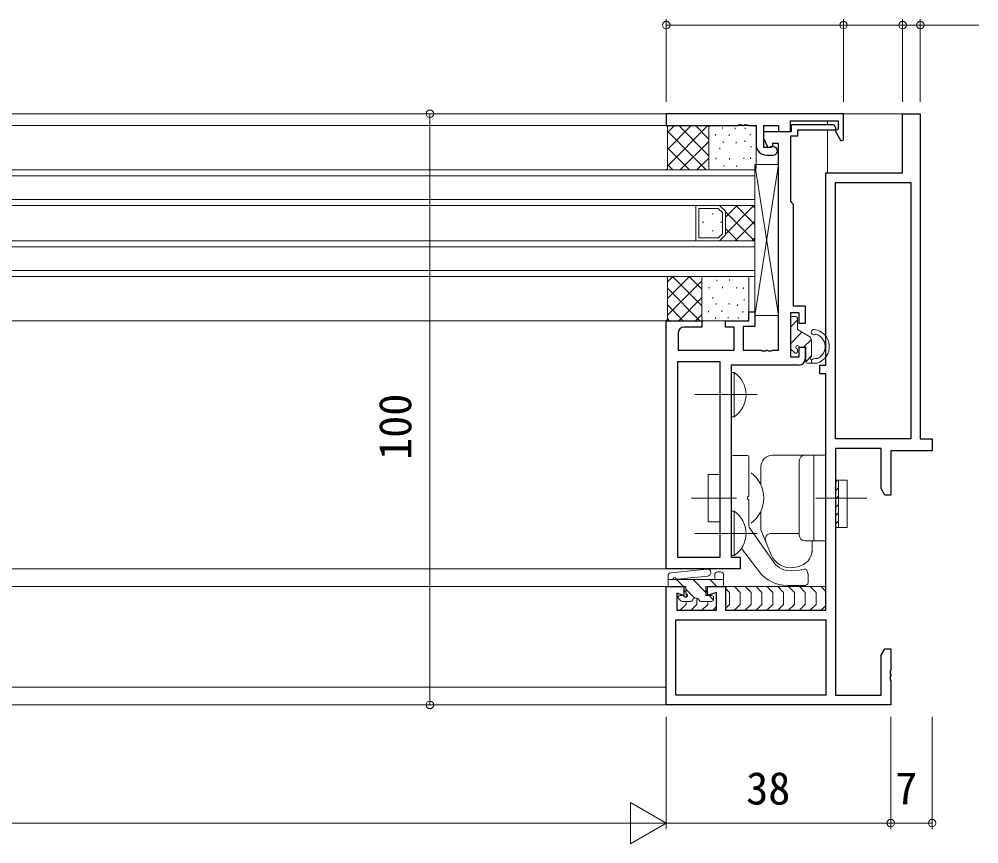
# Model space of a CAD drawing. Units: millimetres, scale not verified. Extents: x -793 to 793, y -564 to 564.
# Drawn here: x 444.2 to 606.6, y -134.9 to 4.6 of the extents above; entities that cross this region are included whole.
import ezdxf
from ezdxf.enums import TextEntityAlignment as Align

# ---------------------------------------------------------------- set-up
doc = ezdxf.new("R2010")
doc.units = ezdxf.units.MM
doc.header["$LTSCALE"] = 2
doc.layers.add('0-2_YKK_11', color=134, linetype='Continuous')
for name, color, linetype, lineweight in [('0-3_YKK_12', 40, 'Continuous', 18), ('0-4_YKK_13', 120, 'Continuous', 18), ('0-6_YKK_D', 200, 'Continuous', 18)]:
    doc.layers.add(name, color=color, linetype=linetype, lineweight=lineweight)
doc.styles.add('ＭＳ ゴシック', font='')
doc.styles.get('ＭＳ ゴシック').set_extended_font_data('MS Gothic')

msp = doc.modelspace()

# ---------------------------------------------------------------- linework, layer by layer
at = {"layer": '0-2_YKK_11'}
msp.add_line((570.7, -18.4), (571.8, -18.4), dxfattribs=at)
for points in [[(583.7, -11.4), (553.7, -11.4), (553.7, -13.4), (565.742, -13.4), (565.925, -13.28), (566.475, -13.28), (566.658, -13.4), (566.742, -13.4), (566.925, -13.28), (567.475, -13.28), (567.658, -13.4), (568.9, -13.4), (568.9, -16.6)], [(596.7, -11.4), (596.7, -66.4), (598.7, -66.4), (598.7, -68.4), (591.7, -68.4), (591.7, -75.9), (590.7, -75.9), (590.07, -74.809), (590.07, -68.03), (582.33, -68.03), (582.33, -109.77), (590.07, -109.77), (590.07, -102.991), (590.7, -101.9), (591.7, -101.9), (591.7, -105.442), (591.58, -105.625), (591.58, -106.175), (591.7, -106.358), (591.7, -106.442), (591.58, -106.625), (591.58, -107.175), (591.7, -107.358), (591.7, -111.4), (553.7, -111.4), (553.7, -91.4), (556.7, -91.4), (556.7, -92.9), (555.5, -92.51), (555.5, -95.4), (562.2, -95.4), (562.2, -92.413), (560.7, -92.9), (560.7, -91.4), (563.7, -91.4), (563.7, -95.4), (580.7, -95.4), (580.7, -55.4), (579.7, -55.4), (579.7, -53.9)], [(571.495, -17.07), (571.364, -17.1), (570.2, -17.1), (570.2, -13.4), (572.7, -13.4), (572.7, -14.4), (574.7, -14.4), (574.7, -12.6), (582.8, -12.6), (582.8, -13.983), (582.29, -14.278), (583.255, -15.949), (583.7, -15.83), (583.7, -11.4)], [(579.7, -53.9), (580.7, -53.9), (580.7, -21.4), (593.7, -21.4), (593.7, -11.4), (596.7, -11.4)], [(555.7, -48.5), (555.7, -51.4), (565.2, -51.4), (565.2, -47.5), (563.7, -47.5), (563.7, -46.4), (567.7, -46.4), (567.7, -44.9), (568.7, -44.9), (568.7, -47.4), (566.7, -47.4), (566.7, -51.4), (569.742, -51.4), (569.925, -51.52), (570.475, -51.52), (570.658, -51.4), (570.742, -51.4), (570.925, -51.52), (571.475, -51.52), (571.658, -51.4), (572.7, -51.4), (572.7, -16.4), (571.7, -16.4), (571.7, -16.897), (570.935, -17.176), (570.2, -15.6), (570.2, -14.4), (574.9, -14.4), (574.9, -13.2), (582.042, -13.2), (582.423, -13.86), (582.227, -14.2), (575.9, -14.2), (575.9, -15.2), (574.7, -15.2), (574.7, -26.2), (574.9, -26.4), (575.2, -26.7), (575.2, -43.9), (577.2, -43.9)], [(577.2, -43.9), (577.2, -46.9), (576.2, -46.9), (576.2, -45.1), (574.7, -45.1), (574.7, -52.5), (576.2, -52.5), (576.2, -50.9), (577.2, -50.9), (577.2, -52.9)], [(553.7, -88.4), (553.7, -46.4), (559.7, -46.4), (559.7, -47.5), (556.7, -47.5)], [(576.2, -53.9), (564.7, -53.9), (564.7, -86.4), (566.2, -86.4), (566.2, -88.4), (553.7, -88.4)]]:
    msp.add_lwpolyline(points, dxfattribs=at)
for points in [[(582.33, -66.4), (582.33, -23.03), (595.07, -23.03), (595.07, -66.4)], [(555.63, -86.47), (555.63, -53.33), (562.77, -53.33), (562.77, -86.47)], [(555.33, -97.03), (580.7, -97.03), (580.7, -109.77), (555.33, -109.77)]]:
    msp.add_lwpolyline(points, close=True, dxfattribs=at)
for centre, radius, start, end in [((570.7, -16.6), 1.8, 180.00001, 269.99999), ((571.8, -17.7), 0.7, 270.00002, 115.84192), ((556.7, -48.5), 1, 90.00001, 179.99999), ((576.2, -52.9), 1, 270.00001, 359.99999)]:
    msp.add_arc(centre, radius, start, end, dxfattribs=at)
at = {"layer": '0-3_YKK_12'}
for p, q in [((554, -11.4), (282.7, -11.4)), ((554, -13.4), (282.7, -13.4)), ((568.696, -20.9), (282.7, -20.9)), ((568.696, -20.9), (568.696, -26.9)), ((568.696, -21.9), (282.7, -21.9)), ((568.696, -25.9), (282.7, -25.9)), ((568.696, -26.9), (282.7, -26.9)), ((558.696, -32.9), (558.696, -26.9)), ((562.79, -26.993), (562.883, -26.9)), ((563.696, -28.915), (565.711, -26.9)), ((563.696, -31.743), (568.54, -26.9)), ((568.696, -30.147), (565.449, -26.9)), ((568.696, -27.319), (568.278, -26.9)), ((561.462, -28.348), (561.662, -28.348)), ((568.621, -32.9), (563.696, -27.976)), ((559.847, -29.763), (560.047, -29.763)), ((562.877, -29.763), (563.077, -29.763)), ((565.792, -32.9), (563.696, -30.804)), ((565.368, -32.9), (568.696, -29.572)), ((561.462, -31.178), (561.662, -31.178)), ((568.197, -32.9), (568.696, -32.4)), ((568.696, -32.9), (282.7, -32.9)), ((568.696, -33.9), (282.7, -33.9)), ((562.964, -32.9), (562.83, -32.766)), ((568.696, -32.9), (568.696, -38.9)), ((568.696, -37.9), (282.7, -37.9)), ((568.696, -38.9), (282.7, -38.9)), ((554, -46.4), (282.7, -46.4)), ((554, -88.4), (282.7, -88.4)), ((554, -91.4), (282.7, -91.4)), ((553.7, -108.4), (282.7, -108.4)), ((554, -111.4), (282.7, -111.4))]:
    msp.add_line(p, q, dxfattribs=at)
for points in [[(559.196, -32.4), (559.196, -27.4), (562.489, -27.4), (563.196, -28.107), (563.196, -31.693)], [(559.196, -32.4), (562.489, -32.4), (563.196, -31.693)]]:
    msp.add_lwpolyline(points, dxfattribs=at)
msp.add_lwpolyline([(568.696, -26.9), (562.696, -26.9), (563.696, -27.9), (563.696, -31.9), (562.696, -32.9), (568.696, -32.9)], close=True, dxfattribs=at)
at = {"layer": '0-4_YKK_13'}
for p, q in [((581, -13.2), (581, -12.6)), ((553.7, -13.4), (560.9, -13.4)), ((560.743, -13.4), (553.9, -20.243)), ((557.915, -13.4), (553.9, -17.415)), ((555.086, -13.4), (553.9, -14.586)), ((560.472, -20.9), (553.9, -14.327)), ((560.9, -18.5), (555.8, -13.4)), ((560.9, -15.671), (558.628, -13.4)), ((560.9, -13.4), (560.9, -20.6)), ((560.9, -20.199), (560.9, -13.7)), ((561.2, -13.4), (568.6, -13.4)), ((563.243, -13.909), (563.243, -13.709)), ((565.36, -14.005), (565.36, -13.805)), ((567.056, -13.957), (567.056, -13.757)), ((568.9, -20.6), (568.9, -13.7)), ((560.9, -16.071), (556.071, -20.9)), ((562.04, -15.064), (562.04, -14.864)), ((563.339, -16.315), (563.339, -16.115)), ((564.326, -15.112), (564.326, -14.912)), ((565.529, -16.363), (565.529, -16.163)), ((566.983, -16.123), (566.983, -15.923)), ((567.877, -14.999), (567.877, -14.799)), ((557.644, -20.9), (553.9, -17.156)), ((562.787, -17.367), (562.787, -17.167)), ((568.08, -17.064), (568.08, -16.864)), ((560.9, -18.899), (558.899, -20.9)), ((562.136, -19.07), (562.136, -18.87)), ((564.422, -19.119), (564.422, -18.919)), ((566.852, -19.046), (566.852, -18.846)), ((567.973, -19.005), (567.973, -18.805)), ((553.7, -20.9), (553.9, -20.7)), ((560.9, -20.9), (553.7, -20.9)), ((554.816, -20.9), (553.9, -19.984)), ((561.2, -20.9), (568.6, -20.9)), ((563.435, -20.322), (563.435, -20.122)), ((565.625, -20.37), (565.625, -20.17)), ((568.696, -20), (572.696, -45.5)), ((572.696, -20), (568.696, -45.5)), ((560, -38.9), (553.7, -38.9)), ((557.644, -38.9), (553.9, -42.644)), ((554.816, -38.9), (553.9, -39.816)), ((559.7, -43.872), (554.728, -38.9)), ((559.7, -41.044), (557.556, -38.9)), ((560, -38.9), (567.4, -38.9)), ((559.7, -39.672), (553.9, -45.472)), ((559.7, -39.2), (559.7, -46.1)), ((562.235, -39.478), (562.235, -39.678)), ((564.425, -39.43), (564.425, -39.63)), ((567.7, -39.2), (567.7, -46.1)), ((559.399, -46.4), (553.9, -40.901)), ((560.936, -40.73), (560.936, -40.93)), ((563.222, -40.681), (563.222, -40.881)), ((565.652, -40.754), (565.652, -40.954)), ((566.773, -40.795), (566.773, -40.995)), ((556.571, -46.4), (553.9, -43.729)), ((559.7, -42.501), (555.801, -46.4)), ((561.587, -42.433), (561.587, -42.633)), ((562.139, -43.485), (562.139, -43.685)), ((564.329, -43.437), (564.329, -43.637)), ((565.783, -43.677), (565.783, -43.877)), ((566.88, -42.736), (566.88, -42.936)), ((559.7, -45.329), (558.629, -46.4)), ((560.84, -44.736), (560.84, -44.936)), ((563.126, -44.688), (563.126, -44.888)), ((566.677, -44.801), (566.677, -45.001)), ((553.7, -46.4), (553.9, -46.201)), ((560, -46.4), (553.7, -46.4)), ((554.242, -46.4), (553.9, -46.058)), ((560, -46.4), (567.4, -46.4)), ((562.043, -45.891), (562.043, -46.091)), ((564.16, -45.795), (564.16, -45.995)), ((565.856, -45.843), (565.856, -46.043)), ((574.701, -46), (574.701, -51)), ((574.701, -47.472), (575.901, -46.272)), ((575.601, -45.7), (575.001, -45.7)), ((574.701, -50.3), (576.662, -48.339)), ((576.93, -50.9), (578.258, -49.572)), ((578.301, -52.339), (578.301, -49.863)), ((574.789, -51.212), (575.389, -51.812)), ((575.901, -51.6), (575.901, -51.2)), ((577.305, -53.352), (578.3, -52.358)), ((578.301, -53.05), (578.301, -53.6)), ((579.173, -52.8), (578.762, -52.8)), ((565.209, -55.149), (564.7, -55.149)), ((564.7, -55.149), (564.7, -62.649)), ((577.601, -53.6), (579.037, -53.6)), ((569.06, -58.899), (558.51, -58.899)), ((564.7, -69.501), (564.7, -83.401)), ((567.4, -69.201), (565, -69.201)), ((567.7, -75.943), (567.7, -69.501)), ((578.7, -69.151), (571.7, -69.151)), ((569.7, -71.151), (569.7, -74.154)), ((576.2, -70.151), (576.2, -82.651)), ((582.33, -73.761), (582.69, -73.401)), ((582.33, -75.175), (582.83, -74.675)), ((582.33, -76.59), (582.83, -76.09)), ((557.976, -76.451), (565.564, -76.451)), ((567.7, -81.149), (567.7, -76.86)), ((579.036, -76.401), (587.624, -76.401)), ((582.33, -78.004), (582.83, -77.504)), ((565.209, -78.65), (564.7, -78.65)), ((564.7, -78.65), (564.7, -86.15)), ((569.7, -78.649), (569.7, -81.776)), ((582.33, -79.418), (582.83, -78.918)), ((582.33, -80.832), (582.83, -80.332)), ((569.06, -82.4), (558.51, -82.4)), ((571.833, -87.209), (567.79, -81.436)), ((569.7, -81.776), (571.466, -86.041)), ((576.2, -82.401), (571.456, -82.401)), ((578.4, -85.086), (578.4, -83.651)), ((566.428, -84.929), (569.44, -88.854)), ((554.448, -89.061), (560.61, -88.413)), ((562.9, -88.9), (562.4, -88.9)), ((576.255, -88.591), (574.972, -88.691)), ((575.308, -88.148), (575.921, -88.04)), ((577.682, -89.148), (577.482, -88.599)), ((577.7, -90.701), (577.7, -89.251)), ((554, -91.1), (554, -89.558)), ((554, -90.2), (563.4, -90.2)), ((556.604, -91.4), (555.404, -90.2)), ((555.604, -90.146), (560.736, -89.607)), ((560.4, -92.367), (558.233, -90.2)), ((562.261, -91.4), (561.061, -90.2)), ((561.9, -90.2), (561.9, -89.4)), ((563.4, -91.1), (563.4, -89.4)), ((557, -91.4), (554.3, -91.4)), ((556.696, -92.033), (556.996, -92.333)), ((557, -92.38), (557, -91.4)), ((558.529, -93.325), (557, -91.795)), ((557.063, -92.57), (557.063, -93.277)), ((560.396, -92.067), (560.696, -92.367)), ((560.4, -91.4), (563.1, -91.4)), ((560.4, -92.9), (560.4, -91.4)), ((580.7, -91.4), (563.4, -91.4)), ((574.2, -91.201), (577.2, -91.201)), ((579.9, -91.4), (580.7, -92.2)), ((556.188, -93.812), (555.788, -93.412)), ((556.48, -92.9), (556, -92.9)), ((557.851, -93.9), (556.4, -93.9)), ((561.4, -93.9), (559.549, -93.9)), ((561.4, -92.9), (560.4, -92.9)), ((560.73, -92.625), (560.73, -92.901)), ((561.694, -93.661), (560.933, -92.9)), ((561.7, -93.2), (561.7, -93.6)), ((562.196, -94.767), (561.563, -95.4)), ((580.7, -94.6), (579.9, -95.4))]:
    msp.add_line(p, q, dxfattribs=at)
for points in [[(581, -11.4), (593.7, -11.4), (593.7, -21.4)], [(553.7, -13.4), (553.9, -13.6), (553.9, -20.7)], [(593.7, -21.4), (581, -21.4), (581, -14.2)], [(553.7, -38.899), (553.9, -39.099), (553.9, -46.201)], [(577.801, -48.997), (575.901, -47.9), (575.901, -46)], [(576.201, -50.9), (577.301, -50.9), (577.301, -53.3)], [(565.209, -55.149), (565.209, -62.649), (564.7, -62.649)], [(577.2, -83.651), (578.7, -83.651), (578.7, -69.151)], [(578.7, -83.651), (580.7, -83.651), (580.7, -69.151), (578.7, -69.151)], [(565.209, -78.65), (565.209, -86.15), (564.7, -86.15)], [(563.7, -91.7), (564.4, -92.4), (564.4, -94.4), (563.7, -95.1)], [(565.233, -91.4), (566.233, -92.4), (566.233, -94.4), (565.233, -95.4)], [(567.067, -91.4), (568.067, -92.4), (568.067, -94.4), (567.067, -95.4)], [(568.9, -91.4), (569.9, -92.4), (569.9, -94.4), (568.9, -95.4)], [(570.733, -91.4), (571.733, -92.4), (571.733, -94.4), (570.733, -95.4)], [(572.567, -91.4), (573.567, -92.4), (573.567, -94.4), (572.567, -95.4)], [(574.4, -91.4), (575.4, -92.4), (575.4, -94.4), (574.4, -95.4)], [(576.233, -91.4), (577.233, -92.4), (577.233, -94.4), (576.233, -95.4)], [(578.067, -91.4), (579.067, -92.4), (579.067, -94.4), (578.067, -95.4)], [(557.063, -93.901), (557.063, -94.4), (556.063, -95.4)], [(558.896, -93.335), (558.896, -94.4), (557.896, -95.4)], [(560.73, -93.901), (560.73, -94.4), (559.73, -95.4)]]:
    msp.add_lwpolyline(points, dxfattribs=at)
for points in [[(572.696, -20), (568.696, -20), (568.696, -45.5), (572.696, -45.5)], [(560.77, -80.451), (562.77, -80.451), (562.77, -72.451), (560.77, -72.451)], [(582.33, -73.401), (582.83, -73.401), (582.83, -81.401), (582.33, -81.401)], [(582.83, -73.401), (584.33, -73.401), (584.33, -81.401), (582.83, -81.401)]]:
    msp.add_lwpolyline(points, close=True, dxfattribs=at)
for centre, radius, start, end in [((561.2, -13.7), 0.3, 90, 180), ((568.6, -13.7), 0.3, 0, 90), ((561.2, -20.6), 0.3, 180, 270), ((568.6, -20.6), 0.3, 270, 0), ((560, -39.2), 0.3, 90, 180), ((567.4, -39.2), 0.3, 0, 90), ((560, -46.1), 0.3, 180, 270), ((567.4, -46.1), 0.3, 270, 0), ((575.001, -46), 0.3, 90, 180), ((575.601, -46), 0.3, 360, 90), ((578.665, -48.35), 0.45, 83.8175, 300.29584), ((578.401, -50.785), 2.9, 285.36215, 83.8175), ((579.043, -48.997), 0.3, 70.24482, 120.29584), ((578.401, -50.785), 2.2, 297.03425, 70.24482), ((577.301, -49.863), 1, 0, 60), ((575.001, -51), 0.3, 180, 225), ((575.601, -51.6), 0.3, 225, 0), ((575.901, -50.9), 0.3, 360, 270), ((577.601, -53.3), 0.3, 180, 270), ((578.301, -52.8), 0.25, 123.05573, 326.94427), ((578.001, -52.339), 0.3, 303.05573, 0), ((578.762, -53.1), 0.3, 90, 146.94427), ((579.037, -53.1), 0.5, 270, 285.36215), ((579.173, -52.3), 0.5, 270, 297.03425), ((562.673, -58.899), 4.527, 304.06671, 55.93329), ((565, -69.501), 0.3, 90, 180), ((567.4, -69.501), 0.3, 0, 90), ((571.7, -71.151), 2, 90, 180), ((577.2, -70.151), 1, 90, 180), ((564.9, -76.401), 5.3, 306.68934, 53.31066), ((567.7, -76.401), 0.3, 113.57818, 246.42182), ((567.5, -75.943), 0.2, 293.57818, 360), ((567.5, -76.86), 0.2, 360, 66.42182), ((562.673, -82.4), 4.527, 304.06671, 55.93329), ((568.2, -81.149), 0.5, 180, 215), ((571.456, -83.401), 1, 90, 202.5), ((577.2, -82.651), 1, 180, 270), ((574.7, -84.701), 3.5, 202.5, 280), ((575.4, -85.086), 3, 280, 0), ((575.4, -85.086), 3, 338.16684, 0), ((574.7, -85.201), 3.5, 215, 274.45521), ((554.5, -89.558), 0.5, 95.99701, 180), ((560.673, -89.01), 0.6, 275.99701, 95.99701), ((562.4, -89.4), 0.5, 90, 180), ((562.9, -89.4), 0.5, 0, 90), ((574.2, -85.201), 6, 217.5, 270), ((575.983, -85.101), 3.5, 274.45521, 288.67172), ((577.2, -88.701), 0.3, 20, 108.67172), ((577.4, -89.251), 0.3, 0, 20), ((555.093, -90.209), 0.3, 37.01073, 178.28661), ((555.573, -89.847), 0.3, 217.01073, 275.99701), ((577.2, -90.701), 0.5, 270, 0), ((554.3, -91.1), 0.3, 180, 270), ((557.3, -92.38), 0.3, 180, 240), ((563.1, -91.1), 0.3, 270, 0), ((556, -93.2), 0.3, 90, 225), ((556.4, -93.6), 0.3, 225, 270), ((556.48, -93.2), 0.3, 30, 90), ((557, -92.9), 0.3, 210, 60), ((557.851, -93.6), 0.3, 270, 340.52878), ((558.7, -93.9), 0.6, 19.47122, 160.52878), ((559.549, -93.6), 0.3, 199.47122, 270), ((561.4, -93.2), 0.3, 0, 90), ((561.4, -93.6), 0.3, 270, 0)]:
    msp.add_arc(centre, radius, start, end, dxfattribs=at)
at = {"layer": '0-6_YKK_D'}
for p, q in [((553.7, -9.4), (553.7, 4.6)), ((553.7, 3.6), (583.7, 3.6)), ((583.7, -9.4), (583.7, 4.6)), ((583.7, -9.4), (583.7, 4.6)), ((583.7, 3.6), (593.7, 3.6)), ((593.7, -9.4), (593.7, 4.6)), ((593.7, -9.4), (593.7, 4.6)), ((596.7, -9.4), (596.7, 4.6)), ((513.7, -11.4), (513.7, -111.4)), ((553.7, -113.4), (553.7, -132.4)), ((553.7, -113.4), (553.7, -132.4)), ((591.7, -113.4), (591.7, -132.4)), ((591.7, -113.4), (591.7, -132.4)), ((598.7, -113.4), (598.7, -132.4)), ((553.7, -131.4), (547.638, -127.9)), ((547.638, -127.9), (547.638, -134.9)), ((546.7, -131.4), (282.7, -131.4)), ((553.7, -131.4), (541.576, -131.4)), ((553.7, -131.4), (547.638, -134.9)), ((553.7, -131.4), (591.7, -131.4)), ((591.7, -131.4), (598.7, -131.4))]:
    msp.add_line(p, q, dxfattribs=at)
msp.add_lwpolyline([(593.7, 3.6), (596.7, 3.6), (606.597, 3.6)], dxfattribs=at)
for centre in [(553.7, 3.6), (583.7, 3.6), (583.7, 3.6), (593.7, 3.6), (593.7, 3.6), (596.7, 3.6), (513.7, -11.4), (513.7, -111.4), (591.7, -131.4), (591.7, -131.4), (598.7, -131.4)]:
    msp.add_circle(centre, 0.637, dxfattribs=at)

# ---------------------------------------------------------------- texts
at = {"layer": '0-6_YKK_D', "style": 'ＭＳ ゴシック'}
msp.add_text('100', height=5.499, rotation=90, dxfattribs=at).set_placement((512.2, -69.965), align=Align.BOTTOM_LEFT)
for s, p in [('38', (567.224, -129.9)), ('7', (592.451, -129.9))]:
    msp.add_text(s, height=5.499, dxfattribs=at).set_placement(p, align=Align.BOTTOM_LEFT)

doc.saveas('drawing.dxf')
